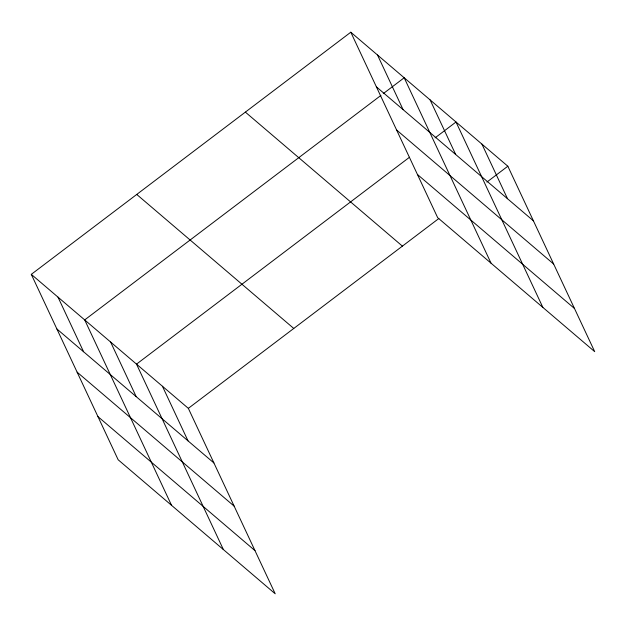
<?xml version="1.0" encoding="UTF-8"?>
<svg xmlns="http://www.w3.org/2000/svg" width="626" height="626" viewBox="0 0 626 626"><rect width="100%" height="100%" fill="white"/><g stroke="black" fill="none" stroke-linecap="round" stroke-linejoin="round"><path stroke-width="0.94" d="M31.3 274.352L188.34 408.355L275.205 593.784L118.165 459.781L31.3 274.352L350.795 32.216L507.835 166.219L594.7 351.648L437.66 217.645L350.795 32.216M380.929 95.402L84.698 319.909L171.555 505.346M383.261 93.634L404.193 77.773L491.05 263.202M409.498 157.251L136.515 364.136L223.38 549.565M435.086 137.861L456.018 122L542.875 307.429M188.34 408.355L438.842 218.513M486.903 182.08L507.835 166.219M376.382 86.834L533.422 220.837M396.602 129.997L553.642 264.008M417.44 174.474L574.48 308.485M245.361 112.117L402.401 246.128M136.734 194.443L293.774 328.454M56.888 328.971L213.928 462.974M77.108 372.141L234.147 506.144M97.938 416.611L254.985 550.622M481.926 144.105L507.514 198.724M430.101 99.886L455.689 154.505M377.494 54.994L403.081 109.613M162.431 386.25L188.019 440.868M110.606 342.023L136.194 396.641M57.999 297.131L83.587 351.749"/></g></svg>
